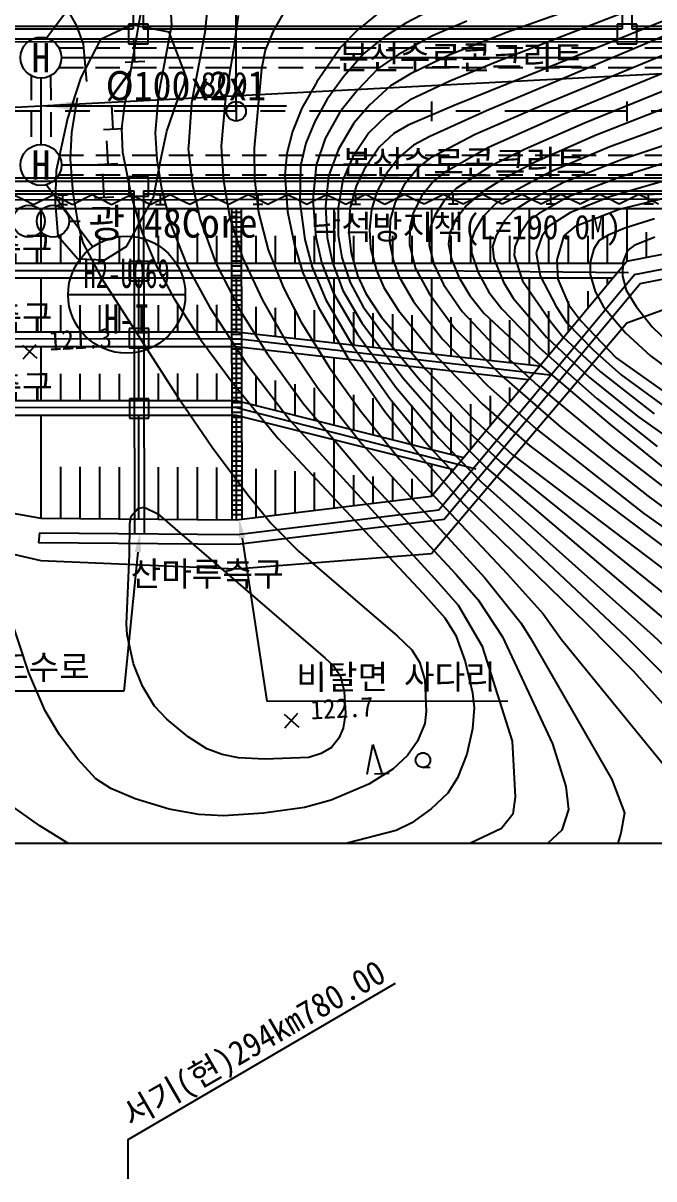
# Model space of a CAD drawing. Header units: millimetres. Extents: x 11366 to 12162, y 1103 to 1810.
# Drawn here: x 11925 to 11989.6, y 1364.9 to 1483.3 of the extents above; entities that cross this region are included whole.
import ezdxf
from ezdxf.enums import TextEntityAlignment as Align
from ezdxf.xclip import XClip

# ---------------------------------------------------------------- set-up
doc = ezdxf.new("R2010")
doc.units = ezdxf.units.MM
doc.header["$LTSCALE"] = 10
doc.header["$MEASUREMENT"] = 0
doc.header["$XCLIPFRAME"] = 2
doc.linetypes.add('CENTER', pattern=[2, 1.25, -0.25, 0.25, -0.25])
doc.linetypes.add('HIDDEN', pattern=[0.375, 0.25, -0.125])
for name, color, linetype in [('TN-MANH', 4, 'Continuous'), ('TN-TEXT', 3, 'Continuous'), ('TZ-BASE', 253, 'Continuous'), ('TZ-CABL', 4, 'Continuous'), ('TZ-LEAL', 1, 'Continuous'), ('TZ-LEAT', 3, 'Continuous'), ('TZ-SYMB', 1, 'Continuous')]:
    doc.layers.add(name, color=color, linetype=linetype)
doc.layers.add('TX-PAPR', color=2, linetype='Continuous', plot=False)
doc.styles.add('GR', font='GulimChe.ttf')
doc.styles.add('HANA', font='GulimChe.ttf')
doc.styles.get("Standard").update_dxf_attribs({"font": 'GulimChe.ttf'})
doc.styles.add('굴림체', font='GulimChe.ttf')
doc.linetypes.add('I_LINE', pattern='A,3.5,["I",Standard,S=1,R=0,X=-1,Y=-0.5],3.5', length=7)
doc.linetypes.add('ZIGZAG', pattern='A,0.0001,-0.2,[131,ltypeshp.shx,S=0.2,R=0,X=-0.2,Y=0],-0.4,[131,ltypeshp.shx,S=0.2,R=180,X=0.2,Y=0],-0.2', length=0.8001)
doc.dimstyles.get("Standard").update_dxf_attribs({"dimtxt": 0.18, "dimasz": 0.18, "dimexe": 0.18, "dimexo": 0.0625, "dimgap": 0.09, "dimtad": 0, "dimtih": 1, "dimtoh": 1, "dimdec": 4, "dimzin": 0, "dimdsep": 46, "dimtxsty": 'Standard', "dimcen": 0.09, "dimadec": 0, "dimazin": 0, "dimtfac": 1, "dimtdec": 4, "dimtofl": 0, "dimtmove": 0, "dimatfit": 3, "dimfxl": 0, "dimtolj": 1, "dimtzin": 0, "dimarcsym": 0})

# ---------------------------------------------------------------- blocks, each defined once
blk = doc.blocks.new('JD-FFCG5FXDGD4XFS')
at = {"layer": 'TZ-BASE'}
for p, q in [((539.46, 45.52), (539.52, 8.44)), ((540.46, 44.18), (540.52, 8.44)), ((489.41, 34.64), (489.46, 8.44)), ((490.41, 34.64), (490.46, 8.44)), ((553.68, 17.33, 112), (527.78, 8.1, 112)), ((493, 15.97, 119), (493.38, 8.8, 119)), ((555.01, 16.1, 111), (526.7, 5.06, 111)), ((500, 0.14), (500, 15.13)), ((556.95, 13.23, 109), (525.62, 0.05, 109)), ((280, -9.9), (700, 12.04)), ((490.6, 12.42, 120), (488.62, 0.98, 120)), ((497.25, 12.57, 118), (496.78, 8.07, 118)), ((482.5, 10.8, 121), (483.65, 8.75, 121)), ((505.37, 10.98, 116), (503.8, 8.22, 116)), ((520.59, 10.7, 114), (517.36, 9.02, 114)), ((548.15, 11.02, 110), (522.32, 0.6, 110)), ((557.14, 11.31, 108), (531.88, 0.83, 108)), ((500.21, 9.83, 117), (499.75, 6.59, 117)), ((514.84, 10.3, 115), (512.45, 8.36, 115)), ((558.19, 9.85, 107), (533.28, -0.4, 107)), ((440.54, 8.74), (489.46, 8.74)), ((440.54, 8.44), (489.46, 8.44)), ((483.65, 8.75, 121), (484.34, 6.89, 121)), ((489.3, 8.88, 118.91), (486.11, 7.36, 118.91)), ((490.97, 8.92), (488.97, 8.92)), ((488.97, 8.92), (488.97, 6.92)), ((493.13, 8.11, 118.91), (489.3, 8.88, 118.91)), ((490.46, 8.74), (520, 8.74)), ((490.46, 8.44), (520, 8.44)), ((490.97, 6.92), (490.97, 8.92)), ((493.38, 8.8, 119), (492.04, 1.76, 119)), ((512.45, 8.36, 115), (510.72, 6.57, 115)), ((517.36, 9.02, 114), (515.18, 7.65, 114)), ((520, 8.74), (539.52, 8.74)), ((520, 8.44), (539.52, 8.44)), ((523.63, 9.24, 113), (520.09, 7.72, 113)), ((559.57, 8.56, 106), (535.67, -1.22, 106)), ((541.03, 8.92), (539.03, 8.92)), ((539.03, 8.92), (539.03, 6.92)), ((540.52, 8.74), (560, 8.74)), ((540.52, 8.44), (560, 8.44)), ((541.03, 6.92), (541.03, 8.92)), ((280, 7.13), (601.06, 7.14)), ((440, 7.44), (520, 7.44)), ((486.11, 7.36, 118.91), (484.08, 3.45, 118.91)), ((489.63, 5.08, 119.94), (489.51, 7.48, 119.94)), ((494.81, 3.74, 118.91), (493.13, 8.11, 118.91)), ((496.78, 8.07, 118), (495.41, 0.87, 118)), ((503.8, 8.22, 116), (502.97, 6.26, 116)), ((515.18, 7.65, 114), (513.08, 5.94, 114)), ((520.09, 7.72, 113), (516.61, 5.82, 113)), ((520, 7.44), (560, 7.44)), ((527.78, 8.1, 112), (521.87, 5.8, 112)), ((484.34, 6.89, 121), (484.66, 3.05, 121)), ((488.97, 6.92), (490.97, 6.92)), ((499.75, 6.59, 117), (498.91, 1.37, 117)), ((502.97, 6.26, 116), (502.58, 4.36, 116)), ((510.72, 6.57, 115), (508.27, 3.01, 115)), ((513.08, 5.94, 114), (510.99, 3.54, 114)), ((559.5, 6.49, 105), (536.87, -2.45, 105)), ((539.03, 6.92), (541.03, 6.92)), ((488.63, 5.03, 119.94), (490.63, 5.14, 119.94)), ((516.61, 5.82, 113), (514.55, 4.39, 113)), ((521.87, 5.8, 112), (517.86, 3.83, 112)), ((526.7, 5.06, 111), (521.89, 3.09, 111)), ((494.69, 2.74, 118.91), (494.81, 3.74, 118.91)), ((502.58, 4.36, 116), (501.85, -3.77, 116)), ((514.55, 4.39, 113), (512.39, 2.15, 113)), ((517.86, 3.83, 112), (515.8, 2.6, 112)), ((558.46, 3.74, 104), (538.27, -3.65, 104)), ((484.08, 3.45, 118.91), (482.73, -0.72, 118.91)), ((493.9, 0.84, 118.91), (494.69, 2.74, 118.91)), ((508.15, 2.83, 115), (506.72, 0.34, 115)), ((508.27, 3.01, 115), (508.15, 2.83, 115)), ((510.99, 3.54, 114), (509.33, 1.24, 114)), ((515.8, 2.6, 112), (513.67, 0.64, 112)), ((521.89, 3.09, 111), (517.74, 1.14, 111)), ((483.7, 1.37, 121), (483.15, -2.17, 121)), ((492.04, 1.76, 119), (491.71, -2.21, 119)), ((498.91, 1.37, 117), (498.47, -3.57, 117)), ((509.33, 1.24, 114), (508.05, -1.03, 114)), ((512.39, 2.15, 113), (510.62, -0.1, 113)), ((565.16, 1.38, 102), (539.39, -6.7, 102)), ((559.61, 1.82, 103), (539.53, -4.94, 103)), ((480, 1), (480, -1)), ((487.4, -1.82, 120.65), (487.27, 0.58, 120.65)), ((488.57, 0.7, 120), (488.25, -1.76, 120)), ((488.62, 0.98, 120), (488.57, 0.7, 120)), ((492.91, -2.05, 118.91), (493.9, 0.84, 118.91)), ((495.41, 0.87, 118), (495.1, -3.61, 118)), ((500, 1), (500, -1)), ((506.72, 0.34, 115), (505.76, -2.07, 115)), ((513.67, 0.64, 112), (512.05, -1.21, 112)), ((517.74, 1.14, 111), (515.43, -0.43, 111)), ((522.32, 0.6, 110), (517.62, -1.41, 110)), ((525.62, 0.05, 109), (519.82, -2.59, 109)), ((520, 1), (520, -1)), ((531.88, 0.83, 108), (524.46, -2.39, 108)), ((540, 1), (540, -1)), ((482.73, -0.72, 118.91), (481.57, -6.07, 118.91)), ((508.05, -1.03, 114), (507.15, -3.26, 114)), ((510.62, -0.1, 113), (509.12, -2.8, 113)), ((515.43, -0.43, 111), (513.58, -2.22, 111)), ((533.28, -0.4, 107), (525.84, -3.71, 107)), ((566.54, -0.68, 101), (541.5, -7.79, 101)), ((483.15, -2.17, 121), (483.01, -4.91, 121)), ((486.4, -1.87, 120.65), (488.39, -1.77, 120.65)), ((488.25, -1.76, 120), (488.37, -4.17, 120)), ((491.71, -2.21, 119), (491.88, -4.93, 119)), ((492.31, -4.76, 118.91), (492.91, -2.05, 118.91)), ((505.76, -2.07, 115), (505.19, -4.33, 115)), ((512.05, -1.21, 112), (510.47, -3.89, 112)), ((513.58, -2.22, 111), (511.96, -4.67, 111)), ((516.13, -2.28, 110), (514.66, -3.68, 110)), ((517.62, -1.41, 110), (516.13, -2.28, 110)), ((535.67, -1.22, 106), (529.59, -3.87, 106)), ((486.88, -5.41, 120.65), (486.75, -3.01, 120.65)), ((507.15, -3.26, 114), (506.59, -5.6, 114)), ((509.12, -2.8, 113), (508.19, -5.51, 113)), ((518.16, -3.46, 109), (516.68, -4.71, 109)), ((519.82, -2.59, 109), (518.16, -3.46, 109)), ((524.46, -2.39, 108), (519.87, -4.8, 108)), ((536.87, -2.45, 105), (530.76, -5.13, 105)), ((488.37, -4.17, 120), (489.27, -8.78, 120)), ((495.1, -3.61, 118), (495.09, -3.82, 118)), ((495.09, -3.82, 118), (495.53, -7.54, 118)), ((498.47, -3.57, 117), (498.7, -7.11, 117)), ((501.85, -3.77, 116), (501.83, -3.88, 116)), ((501.83, -3.88, 116), (501.87, -6.93, 116)), ((505.19, -4.33, 115), (504.99, -6.55, 115)), ((510.47, -3.89, 112), (509.47, -6.63, 112)), ((511.96, -4.67, 111), (510.93, -7.03, 111)), ((514.66, -3.68, 110), (513.11, -5.95, 110)), ((516.68, -4.71, 109), (515.4, -6.38, 109)), ((525.84, -3.71, 107), (521.32, -6.28, 107)), ((529.59, -3.87, 106), (526.04, -5.61, 106)), ((538.27, -3.65, 104), (532.2, -6.19, 104)), ((483.01, -4.91, 121), (483.26, -8.38, 121)), ((485.88, -5.46, 120.65), (487.88, -5.35, 120.65)), ((491.54, -8.84, 118.91), (492.31, -4.76, 118.91)), ((491.88, -4.93, 119), (492.4, -8.13, 119)), ((506.59, -5.6, 114), (506.53, -9.31, 114)), ((508.19, -5.51, 113), (507.86, -9.12, 113)), ((518.66, -5.71, 108), (517.19, -7.54, 108)), ((519.87, -4.8, 108), (518.66, -5.71, 108)), ((526.04, -5.61, 106), (522.52, -7.91, 106)), ((530.76, -5.13, 105), (527.24, -6.98, 105)), ((539.53, -4.94, 103), (533.53, -7.3, 103)), ((560.56, -4.78, 100), (539.24, -10.05, 100)), ((600.89, -6.85), (280, -6.87)), ((481.57, -6.07, 118.91), (481.45, -9.33, 118.91)), ((486.49, -8.8, 120.65), (486.36, -6.41, 120.65)), ((491.02, -6.7), (489.02, -6.7)), ((489.02, -6.7), (489.02, -8.7)), ((491.02, -8.7), (491.02, -6.7)), ((501.87, -6.93, 116), (502.29, -10.37, 116)), ((504.99, -6.55, 115), (505.27, -10.26, 115)), ((509.47, -6.63, 112), (509.15, -9.76, 112)), ((510.93, -7.03, 111), (510.43, -9.85, 111)), ((513.11, -5.95, 110), (512.28, -7.66, 110)), ((515.4, -6.38, 109), (514.42, -8.24, 109)), ((520.24, -7.11, 107), (518.98, -8.69, 107)), ((521.32, -6.28, 107), (520.24, -7.11, 107)), ((527.24, -6.98, 105), (525.13, -8.31, 105)), ((532.2, -6.19, 104), (528.37, -8.25, 104)), ((539.39, -6.7, 102), (533.94, -8.81, 102)), ((400, -7.16), (500, -7.16)), ((440.36, -8.16), (489.52, -8.16)), ((489.52, -8.16), (489.58, -43.27)), ((490.52, -8.16), (490.58, -43.28)), ((490.52, -8.16), (500, -8.16)), ((492.4, -8.13, 119), (493.33, -11.7, 119)), ((495.53, -7.54, 118), (496.3, -11.13, 118)), ((498.7, -7.11, 117), (499.31, -10.77, 117)), ((500, -7.16), (623.92, -7.15)), ((500, -8.16), (590.69, -8.15)), ((512.28, -7.66, 110), (511.65, -9.97, 110)), ((514.42, -8.24, 109), (513.86, -10.05, 109)), ((517.19, -7.54, 108), (516.29, -9.3, 108)), ((522.52, -7.91, 106), (521.33, -9.11, 106)), ((528.37, -8.25, 104), (526.59, -9.44, 104)), ((533.53, -7.3, 103), (529.82, -9.29, 103)), ((541.5, -7.79, 101), (538.36, -8.72, 101)), ((440.36, -8.46), (489.52, -8.46)), ((478.24, -9.08), (477.24, -8.58)), ((479.24, -9.58), (478.24, -9.08)), ((481.24, -8.58), (479.24, -9.58)), ((482.24, -9.08), (481.24, -8.58)), ((481.45, -9.33, 118.91), (481.74, -12.75, 118.91)), ((482.74, -8.58), (481.74, -8.58)), ((482.24, -9.58), (482.24, -8.58)), ((483.24, -9.58), (482.24, -9.08)), ((485.24, -8.57), (483.24, -9.58)), ((483.26, -8.38, 121), (483.85, -11.82, 121)), ((486.24, -9.07), (485.24, -8.57)), ((485.49, -8.86, 120.65), (487.48, -8.75, 120.65)), ((487.24, -9.57), (486.24, -9.07)), ((489.24, -8.57), (487.24, -9.57)), ((488.79, -13.82, 118.91), (491.54, -8.84, 118.91)), ((489.02, -8.7), (491.02, -8.7)), ((490.24, -9.07), (489.24, -8.57)), ((489.27, -8.78, 120), (490.35, -12.36, 120)), ((491.24, -9.57), (490.24, -9.07)), ((490.52, -8.46), (500, -8.46)), ((493.24, -8.57), (491.24, -9.57)), ((492.74, -8.57), (491.74, -8.57)), ((492.24, -9.57), (492.24, -8.57)), ((494.24, -9.06), (493.24, -8.57)), ((495.24, -9.56), (494.24, -9.06)), ((497.24, -8.56), (495.24, -9.56)), ((498.24, -9.06), (497.24, -8.56)), ((499.24, -9.56), (498.24, -9.06)), ((501.24, -8.56), (499.24, -9.56)), ((500, -8.46), (589.27, -8.45)), ((502.24, -9.05), (501.24, -8.56)), ((502.74, -8.55), (501.74, -8.56)), ((502.24, -9.55), (502.24, -8.55)), ((503.24, -9.55), (502.24, -9.05)), ((505.24, -8.55), (503.24, -9.55)), ((506.24, -9.05), (505.24, -8.55)), ((507.24, -9.55), (506.24, -9.05)), ((506.53, -9.31, 114), (507.03, -13.12, 114)), ((509.24, -8.55), (507.24, -9.55)), ((507.86, -9.12, 113), (508.17, -12.89, 113)), ((510.24, -9.05), (509.24, -8.55)), ((511.24, -9.54), (510.24, -9.05)), ((513.24, -8.54), (511.24, -9.54)), ((512.74, -8.54), (511.74, -8.54)), ((512.24, -9.54), (512.24, -8.54)), ((514.24, -9.04), (513.24, -8.54)), ((515.24, -9.54), (514.24, -9.04)), ((517.24, -8.54), (515.24, -9.54)), ((516.29, -9.3, 108), (515.78, -11.13, 108)), ((518.24, -9.04), (517.24, -8.54)), ((518.98, -8.69, 107), (518.13, -10.44, 107)), ((519.24, -9.53), (518.24, -9.04)), ((521.24, -8.53), (519.24, -9.53)), ((521.33, -9.11, 106), (520.37, -10.61, 106)), ((522.24, -9.03), (521.24, -8.53)), ((522.74, -8.53), (521.74, -8.53)), ((522.24, -9.53), (522.24, -8.53)), ((523.24, -9.53), (522.24, -9.03)), ((525.24, -8.53), (523.24, -9.53)), ((525.13, -8.31, 105), (523.59, -9.65, 105)), ((526.24, -9.03), (525.24, -8.53)), ((526.59, -9.44, 104), (525.29, -10.77, 104)), ((527.24, -9.53), (526.24, -9.03)), ((529.24, -8.52), (527.24, -9.53)), ((529.82, -9.29, 103), (528.45, -10.18, 103)), ((530.24, -9.02), (529.24, -8.52)), ((531.24, -9.52), (530.24, -9.02)), ((533.94, -8.81, 102), (530.97, -10.5, 102)), ((533.24, -8.52), (531.24, -9.52)), ((532.74, -8.52), (531.74, -8.52)), ((532.24, -9.52), (532.24, -8.52)), ((534.24, -9.02), (533.24, -8.52)), ((538.36, -8.72, 101), (534.24, -10.36, 101)), ((535.24, -9.52), (534.24, -9.02)), ((537.24, -8.51), (535.24, -9.52)), ((538.24, -9.01), (537.24, -8.51)), ((539.24, -9.51), (538.24, -9.01)), ((541.24, -8.51), (539.24, -9.51)), ((542.24, -9.01), (541.24, -8.51)), ((542.74, -8.51), (541.74, -8.51)), ((542.24, -9.51), (542.24, -8.51)), ((543.24, -9.51), (542.24, -9.01)), ((384.47, -9.97), (573.78, -9.96)), ((480, -9.96), (480, -15.56)), ((482.74, -9.58), (481.74, -9.58)), ((490, -9.96), (490, -15.56)), ((492.74, -9.57), (491.74, -9.57)), ((499.52, -9.96), (499.57, -41.86)), ((499.52, -10.33), (500.52, -10.33)), ((500, -9.96), (500, -15.56)), ((500.52, -9.96), (500.57, -41.79)), ((502.74, -9.55), (501.74, -9.56)), ((502.29, -10.37, 116), (503.29, -14.19, 116)), ((505.27, -10.26, 115), (505.96, -13.73, 115)), ((509.15, -9.76, 112), (509.33, -12.94, 112)), ((510, -9.96), (510, -15.56)), ((510.43, -9.85, 111), (510.45, -12.71, 111)), ((511.65, -9.97, 110), (511.55, -12.44, 110)), ((512.74, -9.54), (511.74, -9.54)), ((513.86, -10.05, 109), (513.64, -12.11, 109)), ((518.13, -10.44, 107), (517.78, -11.9, 107)), ((520.37, -10.61, 106), (519.87, -11.92, 106)), ((520, -9.96), (520, -15.56)), ((522.74, -9.53), (521.74, -9.53)), ((523.59, -9.65, 105), (522.5, -11.09, 105)), ((528.45, -10.18, 103), (527.5, -11.14, 103)), ((530, -9.96), (530, -15.56)), ((530.97, -10.5, 102), (530, -11.17, 102)), ((532.74, -9.52), (531.74, -9.52)), ((534.24, -10.36, 101), (531.98, -11.81, 101)), ((539.24, -10.05, 100), (534.65, -11.85, 100)), ((540, -9.96), (540, -15.36)), ((542.74, -9.51), (541.74, -9.51)), ((483.85, -11.82, 121), (484.29, -13.47, 121)), ((493.33, -11.7, 119), (495.03, -15.92, 119)), ((496.3, -11.13, 118), (497.92, -15.56, 118)), ((499.31, -10.77, 117), (500.66, -14.99, 117)), ((499.52, -10.83), (500.52, -10.83)), ((499.52, -11.33), (500.52, -11.33)), ((499.52, -11.83), (500.52, -11.83)), ((515.78, -11.13, 108), (515.71, -13.33, 108)), ((522.5, -11.09, 105), (521.87, -12.46, 105)), ((525.29, -10.77, 104), (524.4, -12.28, 104)), ((527.5, -11.14, 103), (526.62, -12.73, 103)), ((530, -11.17, 102), (529.13, -12.48, 102)), ((531.98, -11.81, 101), (531.31, -12.83, 101)), ((542.85, -11.02, 99), (539.8, -11.98, 99)), ((540, -15.36), (560, -11.4)), ((481.74, -12.75, 118.91), (483.79, -15.11, 118.91)), ((482, -12.76), (482, -15.56)), ((484, -12.76), (484, -15.56)), ((486, -12.76), (486, -15.56)), ((488, -12.76), (488, -15.56)), ((490.35, -12.36, 120), (491.77, -15.72, 120)), ((492, -12.76), (492, -15.56)), ((494, -12.76), (494, -15.56)), ((496, -12.76), (496, -15.56)), ((498, -12.76), (498, -15.56)), ((499.52, -12.33), (500.52, -12.33)), ((499.52, -12.83), (500.52, -12.83)), ((502, -12.76), (502, -15.56)), ((504, -12.76), (504, -15.56)), ((506, -12.76), (506, -15.56)), ((508, -12.76), (508, -15.56)), ((508.17, -12.89, 113), (508.77, -15.58, 113)), ((509.33, -12.94, 112), (509.85, -15.48, 112)), ((510.45, -12.71, 111), (510.81, -14.99, 111)), ((511.55, -12.44, 110), (511.78, -14.53, 110)), ((512, -12.76), (512, -15.56)), ((513.64, -12.11, 109), (513.75, -14.02, 109)), ((514, -12.76), (514, -15.56)), ((516, -12.76), (516, -15.56)), ((517.78, -11.9, 107), (517.76, -13.69, 107)), ((518, -12.76), (518, -15.56)), ((519.87, -11.92, 106), (519.78, -13.72, 106)), ((521.87, -12.46, 105), (521.76, -13.62, 105)), ((522, -12.76), (522, -15.56)), ((524, -12.76), (524, -15.56)), ((524.4, -12.28, 104), (524.07, -13.3, 104)), ((526, -12.76), (526, -15.56)), ((526.62, -12.73, 103), (526.25, -13.85, 103)), ((528, -12.76), (528, -15.56)), ((529.13, -12.48, 102), (528.55, -13.89, 102)), ((531.31, -12.83, 101), (530.71, -14.51, 101)), ((532, -12.76), (532, -15.56)), ((533.57, -12.76, 100), (532.84, -15.21, 100)), ((534.65, -11.85, 100), (533.57, -12.76, 100)), ((534, -12.76), (534, -15.56)), ((536, -12.76), (536, -15.56)), ((538.11, -12.68, 99), (537.19, -13.24, 99)), ((538, -12.76), (538, -15.56)), ((539.8, -11.98, 99), (538.11, -12.68, 99)), ((542.87, -12.91, 98), (540.75, -13.75, 98)), ((540.81, -16.73), (560.22, -12.88)), ((542, -12.38), (542, -14.96)), ((484.29, -13.47, 121), (486.22, -17.11, 121)), ((486.55, -15.21, 118.91), (488.79, -13.82, 118.91)), ((499.52, -13.33), (500.52, -13.33)), ((499.52, -13.83), (500.52, -13.83)), ((503.29, -14.19, 116), (504.83, -18.08, 116)), ((505.96, -13.73, 115), (506.84, -16.55, 115)), ((507.03, -13.12, 114), (507.78, -15.98, 114)), ((513.75, -14.02, 109), (514.36, -16.32, 109)), ((515.71, -13.33, 108), (516.11, -15.34, 108)), ((517.76, -13.69, 107), (518.38, -16.1, 107)), ((519.78, -13.72, 106), (520.25, -15.66, 106)), ((521.76, -13.62, 105), (522.06, -15.14, 105)), ((524.07, -13.3, 104), (524.11, -14.5, 104)), ((526.25, -13.85, 103), (526.39, -15.09, 103)), ((528.55, -13.89, 102), (528.46, -14.79, 102)), ((536.63, -14.08, 99), (536.27, -15.47, 99)), ((537.19, -13.24, 99), (536.63, -14.08, 99)), ((540.75, -13.75, 98), (540.07, -14.26, 98)), ((541.36, -17.64), (560.37, -13.87)), ((483.79, -15.11, 118.91), (486.55, -15.21, 118.91)), ((491.03, -15.37), (489.03, -15.38)), ((489.03, -15.38), (489.04, -17.38)), ((491.04, -17.37), (491.03, -15.37)), ((499.52, -14.33), (500.52, -14.33)), ((499.53, -14.83), (500.53, -14.83)), ((499.53, -15.33), (500.53, -15.33)), ((500.66, -14.99, 117), (502.69, -19.36, 117)), ((510.81, -14.99, 111), (511.67, -17.54, 111)), ((511.78, -14.53, 110), (512.41, -16.81, 110)), ((516.11, -15.34, 108), (516.68, -16.97, 108)), ((520, -39.43), (540, -15.36)), ((522.06, -15.14, 105), (522.82, -16.98, 105)), ((524.11, -14.5, 104), (524.8, -16.5, 104)), ((526.39, -15.09, 103), (527.39, -17.52, 103)), ((528.46, -14.79, 102), (529.34, -17.36, 102)), ((530.71, -14.51, 101), (531.12, -16.86, 101)), ((532.84, -15.21, 100), (532.95, -17.19, 100)), ((540.07, -14.26, 98), (539.6, -15.47, 98)), ((540, -21.66), (560, -14.4)), ((540, -21.66), (560, -14.4)), ((420, -16.31), (520.02, -16.3)), ((460, -15.56), (480, -15.56)), ((480, -15.56), (500, -15.56)), ((491.77, -15.72, 120), (493.6, -19.14, 120)), ((495.03, -15.92, 119), (497.31, -20.12, 119)), ((497.92, -15.56, 118), (500.45, -20.48, 118)), ((499.53, -15.83), (500.53, -15.83)), ((499.53, -16.33), (500.53, -16.33)), ((500, -15.56), (539.83, -15.56)), ((506.84, -16.55, 115), (508.39, -20.02, 115)), ((507.78, -15.98, 114), (509.18, -19.32, 114)), ((508.77, -15.58, 113), (509.96, -18.64, 113)), ((509.85, -15.48, 112), (510.93, -18.35, 112)), ((514.36, -16.32, 109), (515.12, -18.05, 109)), ((518.38, -16.1, 107), (519.75, -18.68, 107)), ((520.02, -16.3), (540.19, -16.5)), ((520.25, -15.66, 106), (521.25, -17.75, 106)), ((524.8, -16.5, 104), (525.89, -18.54, 104)), ((536.27, -15.47, 99), (536.27, -16.73, 99)), ((539.6, -15.47, 98), (539.56, -16.9, 98)), ((460, -17.06), (480, -17.06)), ((480, -17.06), (480, -22.6)), ((480, -17.06), (500, -17.06)), ((486.22, -17.11, 121), (493.77, -28.91, 121)), ((489.04, -17.38), (491.04, -17.37)), ((490, -17.06), (490, -22.6)), ((499.53, -16.83), (500.53, -16.83)), ((499.53, -17.33), (500.53, -17.33)), ((500, -17.06), (500, -22.6)), ((500, -17.06), (538.59, -17.06)), ((510, -17.06), (510, -23.72)), ((511.67, -17.54, 111), (513, -20.04, 111)), ((512.41, -16.81, 110), (513.27, -18.66, 110)), ((516.68, -16.97, 108), (518.16, -19.49, 108)), ((520, -17.06), (520, -24.85)), ((520.77, -40.85), (540.81, -16.73)), ((521.25, -17.75, 106), (523.14, -20.52, 106)), ((521.29, -41.79), (541.36, -17.64)), ((522.82, -16.98, 105), (523.94, -18.87, 105)), ((527.39, -17.52, 103), (528.37, -19.16, 103)), ((529.34, -17.36, 102), (532.21, -21.58, 102)), ((530, -17.06), (530, -25.97)), ((531.12, -16.86, 101), (532.78, -19.99, 101)), ((532.95, -17.19, 100), (534.08, -19.83, 100)), ((536.27, -16.73, 99), (536.77, -18.48, 99)), ((538, -17.06), (538, -17.76)), ((539.56, -16.9, 98), (539.94, -18.32, 98)), ((499.53, -17.83), (500.53, -17.83)), ((499.53, -18.33), (500.53, -18.33)), ((499.53, -18.83), (500.53, -18.83)), ((504.83, -18.08, 116), (506.64, -21.61, 116)), ((509.96, -18.64, 113), (512.41, -22.85, 113)), ((510.93, -18.35, 112), (512.86, -21.66, 112)), ((513.27, -18.66, 110), (514.86, -21.06, 110)), ((515.12, -18.05, 109), (516.63, -20.41, 109)), ((519.75, -18.68, 107), (522.39, -22.26, 107)), ((523.94, -18.87, 105), (525.35, -20.68, 105)), ((525.89, -18.54, 104), (527.2, -20.25, 104)), ((536, -18.44), (536, -20.17)), ((536.77, -18.48, 99), (537.63, -20.04, 99)), ((539.94, -18.32, 98), (540.95, -20.01, 98)), ((482, -19.88), (482, -22.6)), ((484, -19.87), (484, -22.6)), ((486, -19.87), (486, -22.6)), ((488, -19.86), (488, -22.6)), ((492, -19.85), (492, -22.6)), ((493.6, -19.14, 120), (496.35, -23.37, 120)), ((494, -19.84), (494, -22.6)), ((496, -19.84), (496, -22.6)), ((497.31, -20.12, 119), (500.95, -25.69, 119)), ((498, -19.83), (498, -22.6)), ((499.53, -19.33), (500.53, -19.33)), ((499.53, -19.83), (500.53, -19.83)), ((502, -20.04), (502, -22.82)), ((502.69, -19.36, 117), (504.96, -23.33, 117)), ((508.39, -20.02, 115), (511.56, -25.49, 115)), ((509.18, -19.32, 114), (511.84, -23.88, 114)), ((513, -20.04, 111), (515.88, -23.97, 111)), ((518.16, -19.49, 108), (521.14, -23.34, 108)), ((528.37, -19.16, 103), (531.77, -23.15, 103)), ((532.78, -19.99, 101), (533.87, -21.67, 101)), ((534, -19.46), (534, -22.58)), ((534.08, -19.83, 100), (535.3, -21.47, 100)), ((537.63, -20.04, 99), (539.87, -22.69, 99)), ((540.95, -20.01, 98), (542.59, -22.07, 98)), ((499.53, -20.33), (500.53, -20.33)), ((499.54, -20.83), (500.54, -20.83)), ((500.45, -20.48, 118), (503.16, -24.82, 118)), ((504, -20.15), (504, -23.05)), ((506, -20.25), (506, -23.27)), ((508, -20.36), (508, -23.5)), ((512, -20.57), (512, -23.95)), ((514, -20.67), (514, -24.17)), ((514.86, -21.06, 110), (519.42, -26.45, 110)), ((516, -20.78), (516, -24.4)), ((516.63, -20.41, 109), (520.1, -24.69, 109)), ((518, -20.88), (518, -24.62)), ((522, -21.09), (522, -25.07)), ((523.14, -20.52, 106), (526.35, -23.92, 106)), ((524, -21.2), (524, -25.3)), ((525.35, -20.68, 105), (530.37, -25.37, 105)), ((526, -21.3), (526, -25.52)), ((527.2, -20.25, 104), (531.05, -24.25, 104)), ((532, -20.49), (532, -24.99)), ((491.05, -22.24), (489.05, -22.25)), ((489.05, -22.25), (489.05, -24.25)), ((491.05, -24.24), (491.05, -22.24)), ((499.54, -21.33), (500.54, -21.33)), ((499.54, -21.83), (500.54, -21.83)), ((499.54, -22.33), (500.54, -22.33)), ((506.64, -21.61, 116), (509.53, -26.23, 116)), ((512.86, -21.66, 112), (517.11, -27.33, 112)), ((520, -45.32), (540, -21.66)), ((520, -45.32), (540, -21.66)), ((522.39, -22.26, 107), (527.17, -27.08, 107)), ((528, -21.41), (528, -25.75)), ((532.21, -21.58, 102), (533.45, -23.12, 102)), ((533.87, -21.67, 101), (536.59, -24.48, 101)), ((535.3, -21.47, 100), (538.9, -25.25, 100)), ((542.59, -22.07, 98), (544.33, -23.77, 98)), ((439.95, -23.38), (500.05, -23.27)), ((460, -22.6), (480, -22.6)), ((480, -22.6), (500, -22.6)), ((496.35, -23.37, 120), (499.68, -27.9, 120)), ((499.54, -22.83), (500.54, -22.83)), ((499.54, -23.33), (500.54, -23.33)), ((500, -22.6), (531.08, -26.09)), ((500.05, -23.27), (532.42, -27.04)), ((504.96, -23.33, 117), (508.41, -28.41, 117)), ((512.41, -22.85, 113), (516.36, -28.28, 113)), ((521.14, -23.34, 108), (525.73, -28.08, 108)), ((531.77, -23.15, 103), (536.19, -27.27, 103)), ((533.45, -23.12, 102), (537.3, -26.71, 102)), ((539.87, -22.69, 99), (542.45, -25.06, 99)), ((460, -24.1), (480, -24.1)), ((478.12, -23.95, 121.3), (479.6, -25.29, 121.3)), ((478.19, -25.37, 121.3), (479.53, -23.88, 121.3)), ((480, -24.1), (480, -29.64)), ((480, -24.1), (500, -24.1)), ((489.05, -24.25), (491.05, -24.24)), ((490, -24.1), (490, -29.64)), ((499.54, -23.83), (500.54, -23.83)), ((499.54, -24.33), (500.54, -24.33)), ((499.54, -24.83), (500.54, -24.83)), ((500, -24.1), (500, -29.64)), ((500, -24.1), (529.94, -27.47)), ((503.16, -24.82, 118), (506.9, -29.96, 118)), ((511.84, -23.88, 114), (515.75, -29.43, 114)), ((515.88, -23.97, 111), (518.96, -27.7, 111)), ((520.1, -24.69, 109), (525.24, -30.01, 109)), ((526.35, -23.92, 106), (530.97, -28.16, 106)), ((531.05, -24.25, 104), (536.94, -29.43, 104)), ((536.59, -24.48, 101), (539.43, -26.99, 101)), ((499.54, -25.33), (500.54, -25.33)), ((499.54, -25.83), (500.54, -25.83)), ((500.95, -25.69, 119), (505.58, -31.73, 119)), ((510, -25.22), (510, -32.15)), ((511.56, -25.49, 115), (515.21, -30.75, 115)), ((530.37, -25.37, 105), (538.29, -32.09, 105)), ((538.9, -25.25, 100), (545.24, -29.74, 100)), ((542.45, -25.06, 99), (546.09, -27.77, 99)), ((482, -26.9), (482, -29.64)), ((484, -26.9), (484, -29.64)), ((486, -26.89), (486, -29.64)), ((488, -26.89), (488, -29.64)), ((492, -26.88), (492, -29.64)), ((494, -26.88), (494, -29.64)), ((496, -26.88), (496, -29.64)), ((498, -26.87), (498, -29.64)), ((499.54, -26.33), (500.54, -26.33)), ((499.55, -26.83), (500.55, -26.83)), ((502, -27.23), (502, -30.14)), ((509.53, -26.23, 116), (512.72, -30.68, 116)), ((519.42, -26.45, 110), (524.17, -31.4, 110)), ((520, -26.35), (520, -34.66)), ((527.17, -27.08, 107), (533.28, -32.39, 107)), ((537.3, -26.71, 102), (542.81, -31.01, 102)), ((539.43, -26.99, 101), (543.86, -30.24, 101)), ((499.55, -27.33), (500.55, -27.33)), ((499.55, -27.83), (500.55, -27.83)), ((499.55, -28.33), (500.55, -28.33)), ((499.68, -27.9, 120), (504.3, -33.52, 120)), ((504, -27.6), (504, -30.64)), ((506, -27.96), (506, -31.15)), ((508, -28.32), (508, -31.65)), ((508.41, -28.41, 117), (512.87, -34.06, 117)), ((516.36, -28.28, 113), (520.74, -33.48, 113)), ((517.11, -27.33, 112), (521.51, -32.38, 112)), ((518.96, -27.7, 111), (522.99, -32.05, 111)), ((525.73, -28.08, 108), (530.74, -32.55, 108)), ((528, -28.3), (528, -29.8)), ((530.97, -28.16, 106), (538.56, -34.47, 106)), ((536.19, -27.27, 103), (541.09, -31.24, 103)), ((491.06, -29.45), (489.06, -29.46)), ((489.06, -29.46), (489.06, -31.46)), ((491.06, -31.45), (491.06, -29.45)), ((493.77, -28.91, 121), (497.55, -34.43, 121)), ((499.55, -28.83), (500.55, -28.83)), ((499.55, -29.33), (500.55, -29.33)), ((512, -29.05), (512, -32.65)), ((514, -29.41), (514, -33.15)), ((515.75, -29.43, 114), (519.79, -34.37, 114)), ((526, -29.15), (526, -32.21)), ((536.94, -29.43, 104), (543.13, -34.35, 104)), ((460, -29.64), (480, -29.64)), ((460.23, -30.27), (500, -30.36)), ((480, -29.64), (500, -29.64)), ((499.55, -29.83), (500.55, -29.83)), ((499.55, -30.33), (500.55, -30.33)), ((500, -29.64), (523.28, -35.48)), ((500, -30.36), (524.55, -36.62)), ((506.9, -29.96, 118), (513.49, -37.74, 118)), ((512.72, -30.68, 116), (516.72, -35.63, 116)), ((515.21, -30.75, 115), (518.84, -35.29, 115)), ((516, -29.78), (516, -33.65)), ((518, -30.14), (518, -34.16)), ((524, -30.01), (524, -34.61)), ((525.24, -30.01, 109), (530.09, -34.28, 109)), ((460, -31.14), (480, -31.14)), ((480, -31.14), (480, -41.69)), ((480, -31.14), (500, -31.14)), ((489.06, -31.46), (491.06, -31.45)), ((490, -31.14), (490, -41.77)), ((499.55, -30.83), (500.55, -30.83)), ((499.55, -31.33), (500.55, -31.33)), ((499.55, -31.83), (500.55, -31.83)), ((500, -31.14), (500, -41.86)), ((500, -31.14), (522.25, -36.72)), ((505.58, -31.73, 119), (520.67, -48.28, 119)), ((522, -30.87), (522, -35.16)), ((524.17, -31.4, 110), (528.27, -35.17, 110)), ((541.09, -31.24, 103), (546.25, -34.92, 103)), ((499.55, -32.33), (500.55, -32.33)), ((499.56, -32.83), (500.56, -32.83)), ((521.51, -32.38, 112), (525.66, -36.56, 112)), ((522.99, -32.05, 111), (527.09, -35.97, 111)), ((530.74, -32.55, 108), (541.76, -41.21, 108)), ((533.28, -32.39, 107), (542.19, -39.45, 107)), ((538.29, -32.09, 105), (543.71, -36.45, 105)), ((499.56, -33.33), (500.56, -33.33)), ((499.56, -33.83), (500.56, -33.83)), ((499.56, -34.33), (500.56, -34.33)), ((504.3, -33.52, 120), (519.13, -49.39, 120)), ((510, -33.65), (510, -40.64)), ((512.87, -34.06, 117), (525.46, -47.81, 117)), ((520.74, -33.48, 113), (525.08, -37.96, 113)), ((530.09, -34.28, 109), (555.22, -53.24, 109)), ((497.55, -34.43, 121), (501.19, -39.3, 121)), ((499.56, -34.83), (500.56, -34.83)), ((499.56, -35.33), (500.56, -35.33)), ((518.84, -35.29, 115), (523.33, -40.25, 115)), ((519.79, -34.37, 114), (523.86, -38.73, 114)), ((528.27, -35.17, 110), (550.57, -52.1, 110)), ((538.56, -34.47, 106), (545.46, -39.82, 106)), ((482, -36.42), (482, -41.71)), ((484, -36.43), (484, -41.72)), ((486, -36.44), (486, -41.74)), ((488, -36.45), (488, -41.76)), ((492, -36.47), (492, -41.79)), ((494, -36.47), (494, -41.81)), ((496, -36.48), (496, -41.83)), ((498, -36.49), (498, -41.84)), ((499.56, -35.83), (500.56, -35.83)), ((499.56, -36.33), (500.56, -36.33)), ((502, -36.63), (502, -41.62)), ((516.72, -35.63, 116), (527.74, -47.38, 116)), ((520, -36.16), (520, -39.43)), ((522, -36.66), (522, -37.02)), ((525.66, -36.56, 112), (546.76, -54.53, 112)), ((527.09, -35.97, 111), (548.68, -53.35, 111)), ((499.56, -36.83), (500.56, -36.83)), ((499.56, -37.33), (500.56, -37.33)), ((499.56, -37.83), (500.56, -37.83)), ((504, -36.76), (504, -41.37)), ((506, -36.89), (506, -41.13)), ((508, -37.02), (508, -40.89)), ((512, -37.28), (512, -40.4)), ((513.49, -37.74, 118), (522.52, -47.48, 118)), ((514, -37.41), (514, -40.16)), ((516, -37.53), (516, -39.91)), ((518, -37.66), (518, -39.67)), ((460, -38.09), (480, -41.69)), ((499.56, -38.33), (500.56, -38.33)), ((499.57, -38.83), (500.57, -38.83)), ((523.86, -38.73, 114), (540.01, -53.92, 114)), ((525.08, -37.96, 113), (542.69, -53.7, 113)), ((499.57, -39.33), (500.57, -39.33)), ((499.57, -39.83), (500.57, -39.83)), ((500, -41.86), (520, -39.43)), ((501.19, -39.3, 121), (503.57, -42.24, 121)), ((523.33, -40.25, 115), (535.87, -52.5, 115)), ((542.19, -39.45, 107), (549.56, -44.85, 107)), ((460, -41.32), (480, -46.04)), ((460, -41.32), (480, -46.04)), ((489.25, -41.47, 122), (489.93, -40.71, 122)), ((489.93, -40.71, 122), (490.56, -40.55, 122)), ((490.56, -40.55, 122), (491.97, -41.25, 122)), ((491.97, -41.25, 122), (509.12, -56.04, 122)), ((499.57, -40.33), (500.57, -40.33)), ((499.57, -40.83), (500.57, -40.83)), ((499.57, -41.33), (500.57, -41.33)), ((500.09, -43.36), (520.77, -40.85)), ((541.76, -41.21, 108), (556.49, -51.74, 108)), ((480, -41.69), (500, -41.86)), ((489.07, -45.45, 122), (489.11, -42.24, 122)), ((489.11, -42.24, 122), (489.25, -41.47, 122)), ((500.14, -44.36), (521.29, -41.79)), ((503.57, -42.24, 121), (506.37, -45.08, 121)), ((479.86, -43.19), (479.77, -44.19)), ((479.86, -43.19), (500.09, -43.36)), ((500.61, -43.74), (503.15, -60.46)), ((479.77, -44.19), (500.14, -44.36)), ((480, -46.04), (500, -46.89)), ((480, -46.04), (500, -46.89)), ((489.94, -45.18), (488.5, -59.41)), ((488.76, -52.51, 122), (489.07, -45.45, 122)), ((500, -46.89), (520, -45.32)), ((500, -46.89), (520, -45.32)), ((506.37, -45.08, 121), (516.48, -53.76, 121)), ((520.67, -48.28, 119), (522.72, -50.61, 119)), ((522.52, -47.48, 118), (524.77, -50.06, 118)), ((525.46, -47.81, 117), (529.15, -52.43, 117)), ((527.74, -47.38, 116), (531.44, -51.5, 116)), ((519.13, -49.39, 120), (521.37, -51.9, 120)), ((522.72, -50.61, 119), (525.22, -54.89, 119)), ((524.77, -50.06, 118), (527.28, -53.84, 118)), ((478.76, -57.54, 121), (476.68, -51.22, 121)), ((521.37, -51.9, 120), (522.49, -53.71, 120)), ((531.44, -51.5, 116), (533.33, -54.11, 116)), ((488.84, -53.64, 122), (488.76, -52.51, 122)), ((529.15, -52.43, 117), (530.15, -53.99, 117)), ((535.87, -52.5, 115), (540.69, -57.36, 115)), ((489.49, -56.63, 122), (488.84, -53.64, 122)), ((516.48, -53.76, 121), (517.98, -55.2, 121)), ((522.49, -53.71, 120), (523.46, -56.39, 120)), ((527.28, -53.84, 118), (527.53, -54.38, 118)), ((527.53, -54.38, 118), (532.41, -64.82, 118)), ((530.15, -53.99, 117), (538.47, -68.47, 117)), ((533.33, -54.11, 116), (545.13, -68.6, 116)), ((540.01, -53.92, 114), (546.75, -60.67, 114)), ((542.69, -53.7, 113), (549.04, -59.68, 113)), ((517.98, -55.2, 121), (518.76, -56.44, 121)), ((525.22, -54.89, 119), (525.24, -54.96, 119)), ((525.24, -54.96, 119), (528.28, -64.56, 119)), ((490.41, -58.91, 122), (489.49, -56.63, 122)), ((509.12, -56.04, 122), (510, -56.87, 122)), ((518.76, -56.44, 121), (519.31, -58.25, 121)), ((523.46, -56.39, 120), (524.21, -59.58, 120)), ((480.43, -61.44, 121), (478.76, -57.54, 121)), ((510, -56.87, 122), (510.67, -57.89, 122)), ((510.67, -57.89, 122), (511.07, -59.45, 122)), ((540.69, -57.36, 115), (547.33, -64.78, 115)), ((491.64, -60.95, 122), (490.41, -58.91, 122)), ((519.31, -58.25, 121), (519.46, -61.5, 121)), ((488.5, -59.41), (475.6, -59.43)), ((511.07, -59.45, 122), (511.19, -61.71, 122)), ((524.21, -59.58, 120), (524.39, -61.12, 120)), ((481.91, -63.9, 121), (480.43, -61.44, 121)), ((492.89, -62.3, 122), (491.64, -60.95, 122)), ((503.15, -60.46), (527.81, -60.42)), ((519.46, -61.5, 121), (519.31, -62.75, 121)), ((524.39, -61.12, 120), (524.22, -63.28, 120)), ((495.08, -64.11, 122), (492.89, -62.3, 122)), ((504.91, -61.76, 122.67), (506.4, -63.1, 122.67)), ((504.99, -63.17, 122.67), (506.33, -61.68, 122.67)), ((511.19, -61.71, 122), (510.97, -63.22, 122)), ((519.31, -62.75, 121), (518.56, -64.55, 121)), ((483.77, -66.4, 121), (481.91, -63.9, 121)), ((510.97, -63.22, 122), (510.52, -64.24, 122)), ((524.22, -63.28, 120), (523.63, -65.88, 120)), ((497, -65.32, 122), (495.08, -64.11, 122)), ((510.52, -64.24, 122), (509.75, -65.19, 122)), ((513.42, -67.93, 73.08), (514.01, -64.9, 73.08)), ((514.01, -64.9, 73.08), (514.92, -67.86, 73.08)), ((518.56, -64.55, 121), (517.53, -66.02, 121)), ((528.28, -64.56, 119), (528.57, -70.25, 119)), ((532.41, -64.82, 118), (533.75, -69.19, 118)), ((498.56, -65.92, 122), (497, -65.32, 122)), ((500.23, -66.26, 122), (498.56, -65.92, 122)), ((502.93, -66.38, 122), (500.23, -66.26, 122)), ((507.43, -66.21, 122), (502.93, -66.38, 122)), ((508.72, -65.82, 122), (507.43, -66.21, 122)), ((509.75, -65.19, 122), (508.72, -65.82, 122)), ((517.53, -66.02, 121), (516.04, -67.41, 121)), ((523.63, -65.88, 120), (522.65, -68.31, 120)), ((485.61, -68.4, 121), (483.77, -66.4, 121)), ((516.04, -67.41, 121), (513.58, -68.95, 121)), ((519.17, -67.24, 73.08), (519.87, -67.2, 73.08)), ((487.16, -69.38, 121), (485.61, -68.4, 121)), ((514.17, -67.9, 73.08), (515.67, -67.82, 73.08)), ((522.65, -68.31, 120), (521.68, -69.86, 120)), ((538.47, -68.47, 117), (539.76, -71.89, 117)), ((489.67, -70.46, 121), (487.16, -69.38, 121)), ((513.58, -68.95, 121), (509.72, -70.58, 121)), ((521.68, -69.86, 120), (519.98, -71.49, 120)), ((533.75, -69.19, 118), (534.03, -71.55, 118)), ((479.89, -73.21, 120), (476.12, -70.55, 120)), ((493.14, -71.5, 121), (489.67, -70.46, 121)), ((509.72, -70.58, 121), (507, -71.35, 121)), ((528.57, -70.25, 119), (528.35, -72.01, 119)), ((496.17, -72.06, 121), (493.14, -71.5, 121)), ((498.7, -72.18, 121), (496.17, -72.06, 121)), ((502.79, -71.93, 121), (498.7, -72.18, 121)), ((507, -71.35, 121), (502.79, -71.93, 121)), ((519.98, -71.49, 120), (517.98, -72.91, 120)), ((528.35, -72.01, 119), (527.16, -73.5, 119)), ((534.03, -71.55, 118), (533.35, -73.65, 118)), ((539.76, -71.89, 117), (539.39, -73.97, 117)), ((482.96, -75.12, 120), (479.89, -73.21, 120)), ((517.98, -72.91, 120), (516.4, -73.7, 120)), ((516.4, -73.7, 120), (510, -75.35, 120)), ((527.16, -73.5, 119), (521.9, -75.99, 119)), ((533.35, -73.65, 118), (531.38, -75.5, 118)), ((539.39, -73.97, 117), (538.85, -75.74, 117))]:
    blk.add_line(p, q, dxfattribs=at)
at = {"layer": 'TZ-BASE', "ltscale": 0.2}
blk.add_line((600.03, -8.94), (382.24, -9.2), dxfattribs=at)
at = {"layer": 'TZ-BASE', "linetype": 'CENTER', "flags": 128}
blk.add_lwpolyline([(700, 0), (280, 0), (0, 0)], dxfattribs=at)
at = {"layer": 'TZ-BASE'}
for centre, radius in [((500, 0), 1), ((519.13, -66.49, 73.08), 0.75)]:
    blk.add_circle(centre, radius, dxfattribs=at)
for points in [[(500.28, -43.79), (500.31, -41.76), (500.94, -43.69)], [(489.61, -45.15), (490.14, -43.19), (490.27, -45.21)]]:
    blk.add_solid(points, dxfattribs=at)
at = {"layer": 'TZ-BASE', "style": 'HANA'}
for s, height, rotation, p in [('본선수로콘크리트', 2.5, 0.0026, (510.47, 4.3)), ('800', 2.5, 0, (496.35, 1.54)), ('본선수로콘크리트', 2.5, 0.0026, (510.79, -6.46)), ('소단측구', 2.5, 0.0946, (468.63, -15.28)), ('소단측구', 2.5, 0.0946, (468.65, -22.32)), ('121.3', 2, 2.9893, (480.86, -24.52, 121.3)), ('소단측구', 2.5, 0.0946, (468.66, -29.47)), ('산마루측구', 2.5, 0.0026, (489.18, -48.64)), ('도수로', 2.5, 0.0946, (475.6, -58.21)), ('비탈면 사다리', 2.5, 0.0946, (506.15, -59.23)), ('122.7', 2, 2.9893, (507.65, -62.32, 122.67))]:
    blk.add_text(s, height=height, rotation=rotation, dxfattribs=at).set_placement(p)
at = {"layer": 'TZ-BASE', "linetype": 'I_LINE', "ltscale": 0.2, "style": 'HANA'}
blk.add_text('낙석방지책(L=190.0M)', height=2.5, rotation=0.0026, dxfattribs=at).set_placement((507.63, -13.11))

msp = doc.modelspace()

# ---------------------------------------------------------------- linework, layer by layer
at = {"layer": 'TN-MANH'}
for centre in [(11926.79, 1479.77, 107.83), (11926.8, 1468.77, 107.83)]:
    msp.add_circle(centre, 2.1, dxfattribs=at)
at = {"layer": 'TX-PAPR', "flags": 128}
msp.add_lwpolyline([(11446.79, 1399.27), (12146.79, 1399.27), (12146.79, 1549.27), (11446.79, 1549.27)], close=True, dxfattribs=at)
at = {"layer": 'TZ-BASE'}
for p, q in [((11927.37, 1481.79, 107.83), (11932.1, 1488.16, 107.83)), ((11927.38, 1466.75, 107.83), (11932.11, 1460.37, 107.83)), ((11941.58, 1455.48, 107.83), (11929.58, 1455.48, 107.83))]:
    msp.add_line(p, q, dxfattribs=at)
msp.add_circle((11935.58, 1455.48, 107.83), 6, dxfattribs=at)
at = {"layer": 'TZ-CABL', "linetype": 'HIDDEN'}
for points in [[(11928.64, 1480.77), (12043.95, 1480.77)], [(11928.89, 1479.77), (12043.69, 1479.77)], [(11928.64, 1478.77), (12043.95, 1478.77)]]:
    msp.add_lwpolyline(points, dxfattribs=at)
at = {"layer": 'TZ-CABL', "linetype": 'ZIGZAG', "ltscale": 0.5}
msp.add_lwpolyline([(11928.89, 1479.77), (12043.69, 1479.77)], dxfattribs=at)
at = {"layer": 'TZ-CABL', "linetype": 'HIDDEN', "elevation": 107.83}
for points in [[(11925.79, 1477.92), (11925.8, 1470.61)], [(11927.79, 1477.92), (11927.8, 1470.61)], [(11928.65, 1469.77), (12043.96, 1469.77)], [(11928.9, 1468.77), (12043.7, 1468.77)], [(11928.65, 1467.77), (12043.96, 1467.77)]]:
    msp.add_lwpolyline(points, dxfattribs=at)
at = {"layer": 'TZ-CABL', "linetype": 'ZIGZAG', "ltscale": 0.5, "elevation": 107.83}
for points in [[(11926.79, 1477.67), (11926.8, 1470.87)], [(11928.9, 1468.77), (12043.7, 1468.77)]]:
    msp.add_lwpolyline(points, dxfattribs=at)
at = {"layer": 'TZ-LEAL'}
msp.add_lwpolyline([(11963.07, 1384.9), (11935.68, 1368.87), (11935.68, 1364.87)], dxfattribs=at)
at = {"layer": 'TZ-SYMB', "linetype": 'ByBlock', "ltscale": 5, "elevation": 107.83}
msp.add_lwpolyline([(11929.66, 1463.02), (11930.8, 1463.02)], dxfattribs=at)
at = {"layer": 'TZ-SYMB', "linetype": 'ByBlock', "ltscale": 5}
for centre in [(11925.56, 1463.02, 107.83), (11928.03, 1463.02, 107.83)]:
    msp.add_circle(centre, 1.64, dxfattribs=at)

# ---------------------------------------------------------------- block references
at = {"layer": 'TZ-BASE'}
ref = msp.add_blockref('JD-FFCG5FXDGD4XFS', (11446.79, 1474.27), dxfattribs=at)
XClip(ref).set_block_clipping_path([(0.0000038782, -74.9999999898), (700.0000038781, -74.9999638478), (699.9999961333, 75.0000361522), (-0.0000038665, 75.0000000102)])

# ---------------------------------------------------------------- texts
at = {"layer": 'TN-MANH', "linetype": 'ByBlock', "style": 'GR'}
for p in [(11926.79, 1479.77, 107.83), (11926.8, 1468.77, 107.83)]:
    msp.add_text('H', height=3, rotation=0, dxfattribs=at).set_placement(p, align=Align.MIDDLE)
at = {"layer": 'TN-TEXT', "extrusion": (-5.48271e-08, 3.84622e-07, 1)}
msp.add_text('광 48Core', height=3, dxfattribs=at).set_placement((11931.64, 1462.83, 107.83), align=Align.MIDDLE_LEFT)
at = {"layer": 'TZ-BASE'}
msp.add_text('Ø100x2x1', height=3, rotation=0.0518, dxfattribs=at).set_placement((11941.64, 1476.9, 107.83), align=Align.MIDDLE)
at = {"layer": 'TZ-BASE', "style": 'GR'}
for s, width, p in [('H2-U069', 0.65, (11935.57, 1457.64, 107.83)), ('H-I', 0.8, (11935.57, 1452.98, 107.83))]:
    msp.add_text(s, height=3, rotation=0, dxfattribs=dict(at, width=width)).set_placement(p, align=Align.MIDDLE)
at = {"layer": 'TZ-LEAT', "style": '굴림체'}
msp.add_text('서기(현)294km780.00', height=2.5, rotation=30, dxfattribs=at).set_placement((11949.18, 1377.66), align=Align.CENTER)

# ---------------------------------------------------------------- leaders
at = {"layer": 'TZ-BASE'}
msp.add_leader([(11927.29, 1474.83, 107.83), (11951.95, 1474.83, 107.83)], dimstyle='Standard', override={"dimtxt": 3, "dimasz": 3, "dimexe": 2, "dimexo": 3, "dimgap": 1, "dimtad": 0, "dimtih": 0, "dimcen": 1, "dimaunit": 1, "dimadec": 8, "dimtix": 1, "dimtofl": 1, "dimtmove": 2, "dimtvp": 2}, dxfattribs=at)

doc.saveas('drawing.dxf')
